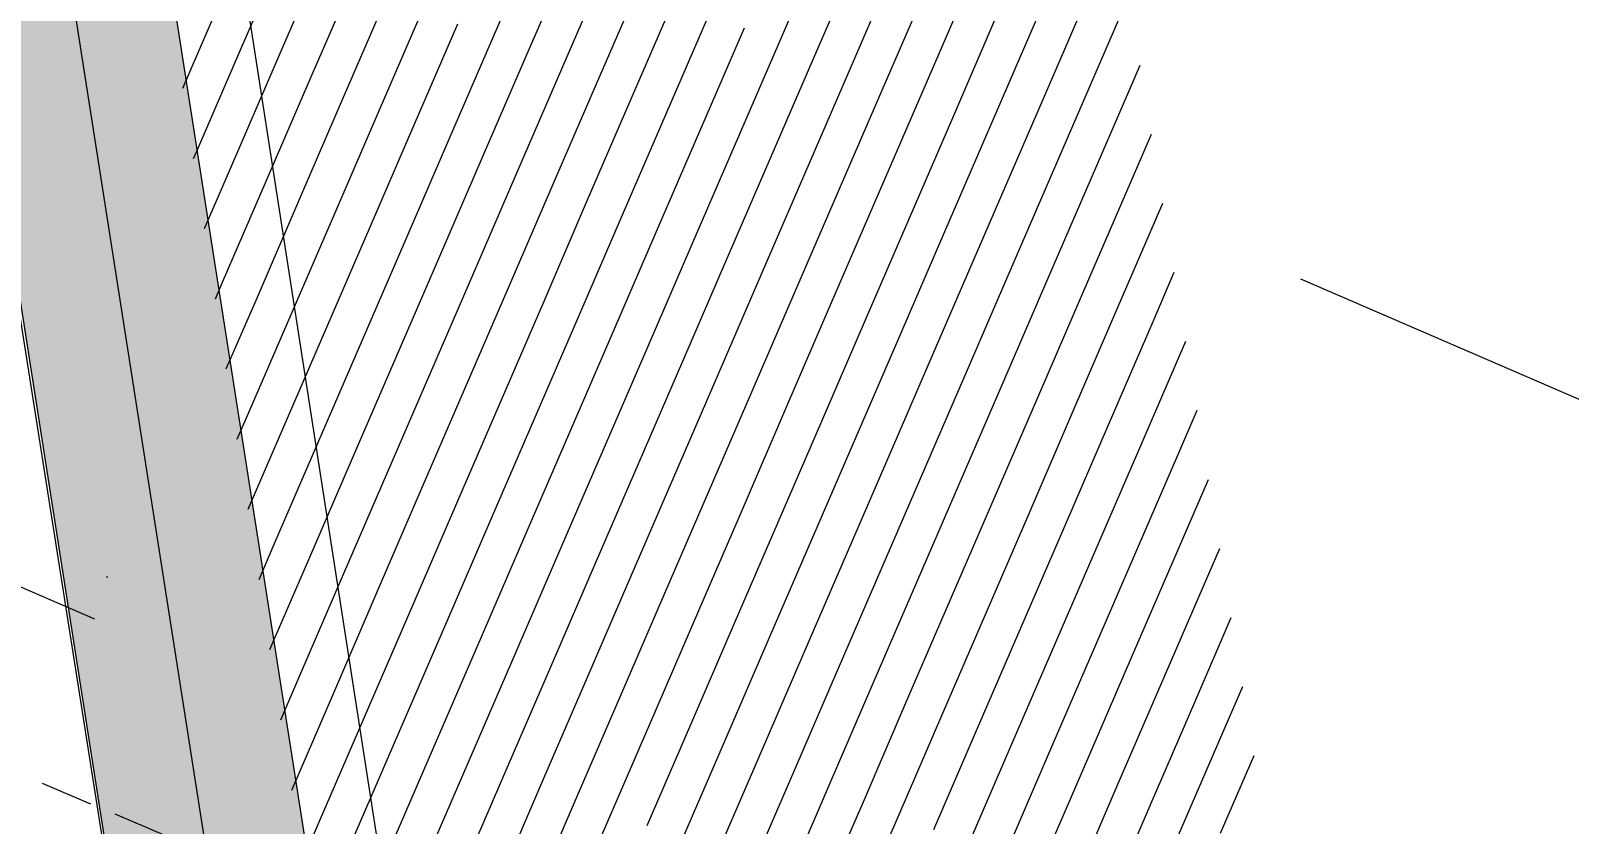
# Model space of a CAD drawing. Header units: millimetres. Extents: x 12535370 to 12592842, y 356201668 to 356234587.
# Drawn here: x 12556462 to 12559566, y 356211274 to 356212874 of the extents above; entities that cross this region are included whole.
import ezdxf
from ezdxf.enums import TextEntityAlignment as Align

# ---------------------------------------------------------------- set-up
doc = ezdxf.new("R2010")
doc.units = ezdxf.units.MM
doc.header["$MEASUREMENT"] = 0
doc.linetypes.add('Dot & Dashed', pattern=[6702.78, 3527.78, -1763.89, 0, -1411.11])
doc.linetypes.add('Hidden', pattern=[158.75, 105.833333, -52.916667])
for name, color, linetype in [('New_015 Innenwände', 7, 'Continuous'), ('New_045 Dachkonstruktionen', 7, 'Continuous'), ('New_080 Raumdefinitionen', 7, 'Continuous'), ('New_290 Raster _ Achsen', 7, 'Continuous'), ('New_GRUNDSTÜCKSGRENZE', 7, 'Continuous')]:
    doc.layers.add(name, color=color, linetype=linetype)
for name, color, linetype, lineweight in [('New_015 Innenwände_Pen_No__1', 7, 'Continuous', 13), ('New_045 Dachkonstruktionen_Pen_No__1', 7, 'Continuous', 13), ('New_160 Beschriftungen Ausführung_Pen_No__1', 7, 'Continuous', 13), ('New_255 Plangrafiken_Pen_No__39', 8, 'Continuous', 13), ('New_290 Raster _ Achsen_Pen_No__108', 7, 'Continuous', 13), ('New_GRUNDSTÜCKSGRENZE_Pen_No__1', 7, 'Continuous', 13)]:
    doc.layers.add(name, color=color, linetype=linetype, lineweight=lineweight)
doc.styles.add('GENERATED_STYLE_1', font='arial.ttf')
doc.dimstyles.new('GENERATED_STYLE__1', dxfattribs={"dimtxt": 125, "dimasz": 47.5, "dimexe": 0.18, "dimexo": 2, "dimgap": 0, "dimtad": 1, "dimlfac": 0.001, "dimzin": 0, "dimdsep": 46, "dimtxsty": 'GENERATED_STYLE_1', "dimblk": 'ARROWHEAD_2', "dimblk1": 'ARROWHEAD_2', "dimblk2": 'ARROWHEAD_2', "dimcen": 0.09, "dimclrd": 7, "dimclre": 7, "dimclrt": 7, "dimadec": 0, "dimazin": 0, "dimtfac": 1, "dimtdec": 4, "dimtmove": 0, "dimatfit": 3, "dimfxl": 1, "dimtolj": 1, "dimtzin": 0, "dimarcsym": 0})
doc.dimstyles.new('GENERATED_STYLE__2', dxfattribs={"dimtxt": 100, "dimasz": 47.5, "dimexe": 0.18, "dimexo": 2, "dimgap": 0, "dimtad": 1, "dimlfac": 0.001, "dimzin": 0, "dimdsep": 46, "dimtxsty": 'GENERATED_STYLE_1', "dimblk": 'ARROWHEAD_2', "dimblk1": 'ARROWHEAD_2', "dimblk2": 'ARROWHEAD_2', "dimcen": 0.09, "dimclrd": 7, "dimclre": 7, "dimclrt": 7, "dimadec": 0, "dimazin": 0, "dimtfac": 1, "dimtdec": 4, "dimtmove": 0, "dimatfit": 3, "dimfxl": 1, "dimtolj": 1, "dimtzin": 0, "dimarcsym": 0})

# ---------------------------------------------------------------- blocks, each defined once
blk = doc.blocks.new('*X17', base_point=(12240439.2, 356160438.4))
at = {"layer": 'New_255 Plangrafiken_Pen_No__39', "color": 8, "linetype": 'Continuous', "lineweight": 13}
for p, q in [((12556902.2, 356213069.2), (12556814.1, 356212865.3)), ((12556902.2, 356213069.2), (12556814.1, 356212865.3)), ((12558567.6, 356213075.7), (12558479.5, 356212871.8)), ((12558567.6, 356213075.7), (12558479.5, 356212871.8)), ((12556972.3, 356213038.9), (12556884.2, 356212835)), ((12556972.3, 356213038.9), (12556884.2, 356212835)), ((12557480.7, 356213061.3), (12557392.6, 356212857.4)), ((12557480.7, 356213061.3), (12557392.6, 356212857.4)), ((12558059.2, 356213053.3), (12557971.1, 356212849.4)), ((12558059.2, 356213053.3), (12557971.1, 356212849.4)), ((12558637.6, 356213045.4), (12558549.5, 356212841.5)), ((12558637.6, 356213045.4), (12558549.5, 356212841.5)), ((12557042.3, 356213008.7), (12556954.3, 356212804.8)), ((12557042.3, 356213008.7), (12556954.3, 356212804.8)), ((12557550.8, 356213031), (12557462.7, 356212827.1)), ((12557550.8, 356213031), (12557462.7, 356212827.1)), ((12558129.2, 356213023.1), (12558041.1, 356212819.2)), ((12558129.2, 356213023.1), (12558041.1, 356212819.2)), ((12557112.4, 356212978.4), (12557024.3, 356212774.5)), ((12557112.4, 356212978.4), (12557024.3, 356212774.5)), ((12557620.8, 356213000.7), (12557532.7, 356212796.8)), ((12557620.8, 356213000.7), (12557532.7, 356212796.8)), ((12558199.3, 356212992.8), (12558111.2, 356212788.9)), ((12558199.3, 356212992.8), (12558111.2, 356212788.9)), ((12557182.5, 356212948.1), (12557094.4, 356212744.2)), ((12557182.5, 356212948.1), (12557094.4, 356212744.2)), ((12557690.9, 356212970.5), (12557602.8, 356212766.6)), ((12557690.9, 356212970.5), (12557602.8, 356212766.6)), ((12558269.3, 356212962.6), (12558181.2, 356212758.6)), ((12558269.3, 356212962.6), (12558181.2, 356212758.6)), ((12557252.5, 356212917.9), (12557164.4, 356212714)), ((12557252.5, 356212917.9), (12557164.4, 356212714)), ((12557760.9, 356212940.2), (12557672.8, 356212736.3)), ((12557760.9, 356212940.2), (12557672.8, 356212736.3)), ((12558339.4, 356212932.3), (12558251.3, 356212728.4)), ((12558339.4, 356212932.3), (12558251.3, 356212728.4)), ((12558676.6, 356212943.3), (12558619.6, 356212811.2)), ((12558676.6, 356212943.3), (12558619.6, 356212811.2)), ((12557322.6, 356212887.6), (12557234.5, 356212683.7)), ((12557322.6, 356212887.6), (12557234.5, 356212683.7)), ((12557831, 356212910), (12557742.9, 356212706)), ((12557831, 356212910), (12557742.9, 356212706)), ((12558409.4, 356212902), (12558321.4, 356212698.1)), ((12558409.4, 356212902), (12558321.4, 356212698.1)), ((12556814.1, 356212865.3), (12556767.8, 356212757.9)), ((12556814.1, 356212865.3), (12556767.8, 356212757.9)), ((12557392.6, 356212857.4), (12557304.5, 356212653.4)), ((12557392.6, 356212857.4), (12557304.5, 356212653.4)), ((12557901, 356212879.7), (12557812.9, 356212675.8)), ((12557901, 356212879.7), (12557812.9, 356212675.8)), ((12558479.5, 356212871.8), (12558391.4, 356212667.9)), ((12558479.5, 356212871.8), (12558391.4, 356212667.9)), ((12556884.2, 356212835), (12556796.1, 356212631.1)), ((12556884.2, 356212835), (12556796.1, 356212631.1)), ((12557462.7, 356212827.1), (12557374.6, 356212623.2)), ((12557462.7, 356212827.1), (12557374.6, 356212623.2)), ((12557971.1, 356212849.4), (12557883, 356212645.5)), ((12557971.1, 356212849.4), (12557883, 356212645.5)), ((12558549.5, 356212841.5), (12558461.5, 356212637.6)), ((12558549.5, 356212841.5), (12558461.5, 356212637.6)), ((12556954.3, 356212804.8), (12556866.2, 356212600.8)), ((12556954.3, 356212804.8), (12556866.2, 356212600.8)), ((12557532.7, 356212796.8), (12557444.6, 356212592.9)), ((12557532.7, 356212796.8), (12557444.6, 356212592.9)), ((12558041.1, 356212819.2), (12557953.1, 356212615.3)), ((12558041.1, 356212819.2), (12557953.1, 356212615.3)), ((12558619.6, 356212811.2), (12558531.5, 356212607.3)), ((12558619.6, 356212811.2), (12558531.5, 356212607.3)), ((12558699.6, 356212804.1), (12558689.7, 356212781)), ((12558699.6, 356212804.1), (12558689.7, 356212781)), ((12557024.3, 356212774.5), (12556936.2, 356212570.6)), ((12557024.3, 356212774.5), (12556936.2, 356212570.6)), ((12557602.8, 356212766.6), (12557514.7, 356212562.7)), ((12557602.8, 356212766.6), (12557514.7, 356212562.7)), ((12558111.2, 356212788.9), (12558023.1, 356212585)), ((12558111.2, 356212788.9), (12558023.1, 356212585)), ((12558181.2, 356212758.6), (12558093.2, 356212554.7)), ((12558181.2, 356212758.6), (12558093.2, 356212554.7)), ((12558689.7, 356212781), (12558601.6, 356212577.1)), ((12558689.7, 356212781), (12558601.6, 356212577.1)), ((12557094.4, 356212744.2), (12557006.3, 356212540.3)), ((12557094.4, 356212744.2), (12557006.3, 356212540.3)), ((12557672.8, 356212736.3), (12557584.7, 356212532.4)), ((12557672.8, 356212736.3), (12557584.7, 356212532.4)), ((12558251.3, 356212728.4), (12558163.2, 356212524.5)), ((12558251.3, 356212728.4), (12558163.2, 356212524.5)), ((12557164.4, 356212714), (12557076.3, 356212510.1)), ((12557164.4, 356212714), (12557076.3, 356212510.1)), ((12557742.9, 356212706), (12557654.8, 356212502.1)), ((12557742.9, 356212706), (12557654.8, 356212502.1)), ((12558321.4, 356212698.1), (12558233.3, 356212494.2)), ((12558321.4, 356212698.1), (12558233.3, 356212494.2)), ((12557234.5, 356212683.7), (12557146.4, 356212479.8)), ((12557234.5, 356212683.7), (12557146.4, 356212479.8)), ((12557812.9, 356212675.8), (12557724.9, 356212471.9)), ((12557812.9, 356212675.8), (12557724.9, 356212471.9)), ((12558391.4, 356212667.9), (12558303.3, 356212463.9)), ((12558391.4, 356212667.9), (12558303.3, 356212463.9)), ((12557304.5, 356212653.4), (12557216.4, 356212449.5)), ((12557304.5, 356212653.4), (12557216.4, 356212449.5)), ((12557883, 356212645.5), (12557794.9, 356212441.6)), ((12557883, 356212645.5), (12557794.9, 356212441.6)), ((12558461.5, 356212637.6), (12558373.4, 356212433.7)), ((12558461.5, 356212637.6), (12558373.4, 356212433.7)), ((12558722.6, 356212664.9), (12558671.6, 356212546.8)), ((12558722.6, 356212664.9), (12558671.6, 356212546.8)), ((12556796.1, 356212631.1), (12556789.7, 356212616.3)), ((12556796.1, 356212631.1), (12556789.7, 356212616.3)), ((12557374.6, 356212623.2), (12557286.5, 356212419.3)), ((12557374.6, 356212623.2), (12557286.5, 356212419.3)), ((12557953.1, 356212615.3), (12557865, 356212411.3)), ((12557953.1, 356212615.3), (12557865, 356212411.3)), ((12558531.5, 356212607.3), (12558443.4, 356212403.4)), ((12558531.5, 356212607.3), (12558443.4, 356212403.4)), ((12556866.2, 356212600.8), (12556811.7, 356212474.8)), ((12556866.2, 356212600.8), (12556811.7, 356212474.8)), ((12557444.6, 356212592.9), (12557356.6, 356212389)), ((12557444.6, 356212592.9), (12557356.6, 356212389)), ((12558023.1, 356212585), (12557935, 356212381.1)), ((12558023.1, 356212585), (12557935, 356212381.1)), ((12558601.6, 356212577.1), (12558513.5, 356212373.2)), ((12558601.6, 356212577.1), (12558513.5, 356212373.2)), ((12556936.2, 356212570.6), (12556848.1, 356212366.7)), ((12556936.2, 356212570.6), (12556848.1, 356212366.7)), ((12557514.7, 356212562.7), (12557426.6, 356212358.7)), ((12557514.7, 356212562.7), (12557426.6, 356212358.7)), ((12558093.2, 356212554.7), (12558005.1, 356212350.8)), ((12558093.2, 356212554.7), (12558005.1, 356212350.8)), ((12558671.6, 356212546.8), (12558583.5, 356212342.9)), ((12558671.6, 356212546.8), (12558583.5, 356212342.9)), ((12557006.3, 356212540.3), (12556918.2, 356212336.4)), ((12557006.3, 356212540.3), (12556918.2, 356212336.4)), ((12557076.3, 356212510.1), (12556988.2, 356212306.1)), ((12557076.3, 356212510.1), (12556988.2, 356212306.1)), ((12557584.7, 356212532.4), (12557496.7, 356212328.5)), ((12557584.7, 356212532.4), (12557496.7, 356212328.5)), ((12558163.2, 356212524.5), (12558075.1, 356212320.6)), ((12558163.2, 356212524.5), (12558075.1, 356212320.6)), ((12558741.7, 356212516.5), (12558653.6, 356212312.6)), ((12558741.7, 356212516.5), (12558653.6, 356212312.6)), ((12558745.6, 356212525.7), (12558741.7, 356212516.5)), ((12558745.6, 356212525.7), (12558741.7, 356212516.5)), ((12557146.4, 356212479.8), (12557058.3, 356212275.9)), ((12557146.4, 356212479.8), (12557058.3, 356212275.9)), ((12557654.8, 356212502.1), (12557566.7, 356212298.2)), ((12557654.8, 356212502.1), (12557566.7, 356212298.2)), ((12558233.3, 356212494.2), (12558145.2, 356212290.3)), ((12558233.3, 356212494.2), (12558145.2, 356212290.3)), ((12557216.4, 356212449.5), (12557128.4, 356212245.6)), ((12557216.4, 356212449.5), (12557128.4, 356212245.6)), ((12557724.9, 356212471.9), (12557636.8, 356212268)), ((12557724.9, 356212471.9), (12557636.8, 356212268)), ((12558303.3, 356212463.9), (12558215.2, 356212260)), ((12558303.3, 356212463.9), (12558215.2, 356212260)), ((12557286.5, 356212419.3), (12557198.4, 356212215.4)), ((12557286.5, 356212419.3), (12557198.4, 356212215.4)), ((12557794.9, 356212441.6), (12557706.8, 356212237.7)), ((12557794.9, 356212441.6), (12557706.8, 356212237.7)), ((12558373.4, 356212433.7), (12558285.3, 356212229.8)), ((12558373.4, 356212433.7), (12558285.3, 356212229.8)), ((12557356.6, 356212389), (12557268.5, 356212185.1)), ((12557356.6, 356212389), (12557268.5, 356212185.1)), ((12557865, 356212411.3), (12557776.9, 356212207.4)), ((12557865, 356212411.3), (12557776.9, 356212207.4)), ((12558443.4, 356212403.4), (12558355.3, 356212199.5)), ((12558443.4, 356212403.4), (12558355.3, 356212199.5)), ((12558768.6, 356212386.5), (12558723.6, 356212282.4)), ((12558768.6, 356212386.5), (12558723.6, 356212282.4)), ((12556848.1, 356212366.7), (12556833.7, 356212333.2)), ((12556848.1, 356212366.7), (12556833.7, 356212333.2)), ((12557426.6, 356212358.7), (12557338.5, 356212154.8)), ((12557426.6, 356212358.7), (12557338.5, 356212154.8)), ((12557935, 356212381.1), (12557846.9, 356212177.2)), ((12557935, 356212381.1), (12557846.9, 356212177.2)), ((12558513.5, 356212373.2), (12558425.4, 356212169.2)), ((12558513.5, 356212373.2), (12558425.4, 356212169.2)), ((12556918.2, 356212336.4), (12556855.6, 356212191.6)), ((12556918.2, 356212336.4), (12556855.6, 356212191.6)), ((12557496.7, 356212328.5), (12557408.6, 356212124.6)), ((12557496.7, 356212328.5), (12557408.6, 356212124.6)), ((12558005.1, 356212350.8), (12557917, 356212146.9)), ((12558005.1, 356212350.8), (12557917, 356212146.9)), ((12558583.5, 356212342.9), (12558495.5, 356212139)), ((12558583.5, 356212342.9), (12558495.5, 356212139)), ((12556988.2, 356212306.1), (12556900.2, 356212102.2)), ((12556988.2, 356212306.1), (12556900.2, 356212102.2)), ((12557566.7, 356212298.2), (12557478.6, 356212094.3)), ((12557566.7, 356212298.2), (12557478.6, 356212094.3)), ((12558075.1, 356212320.6), (12557987, 356212116.6)), ((12558075.1, 356212320.6), (12557987, 356212116.6)), ((12558653.6, 356212312.6), (12558565.5, 356212108.7)), ((12558653.6, 356212312.6), (12558565.5, 356212108.7)), ((12557058.3, 356212275.9), (12556970.2, 356212072)), ((12557058.3, 356212275.9), (12556970.2, 356212072)), ((12557636.8, 356212268), (12557548.7, 356212064)), ((12557636.8, 356212268), (12557548.7, 356212064)), ((12558145.2, 356212290.3), (12558057.1, 356212086.4)), ((12558145.2, 356212290.3), (12558057.1, 356212086.4)), ((12558723.6, 356212282.4), (12558635.6, 356212078.5)), ((12558723.6, 356212282.4), (12558635.6, 356212078.5)), ((12557128.4, 356212245.6), (12557040.3, 356212041.7)), ((12557128.4, 356212245.6), (12557040.3, 356212041.7)), ((12557706.8, 356212237.7), (12557618.7, 356212033.8)), ((12557706.8, 356212237.7), (12557618.7, 356212033.8)), ((12558215.2, 356212260), (12558127.2, 356212056.1)), ((12558215.2, 356212260), (12558127.2, 356212056.1)), ((12558791.6, 356212247.3), (12558705.6, 356212048.2)), ((12558791.6, 356212247.3), (12558705.6, 356212048.2)), ((12557198.4, 356212215.4), (12557110.3, 356212011.4)), ((12557198.4, 356212215.4), (12557110.3, 356212011.4)), ((12557776.9, 356212207.4), (12557688.8, 356212003.5)), ((12557776.9, 356212207.4), (12557688.8, 356212003.5)), ((12558285.3, 356212229.8), (12558197.2, 356212025.9)), ((12558285.3, 356212229.8), (12558197.2, 356212025.9)), ((12558355.3, 356212199.5), (12558267.3, 356211995.6)), ((12558355.3, 356212199.5), (12558267.3, 356211995.6)), ((12557268.5, 356212185.1), (12557180.4, 356211981.2)), ((12557268.5, 356212185.1), (12557180.4, 356211981.2)), ((12557846.9, 356212177.2), (12557758.8, 356211973.3)), ((12557846.9, 356212177.2), (12557758.8, 356211973.3)), ((12558425.4, 356212169.2), (12558337.3, 356211965.3)), ((12558425.4, 356212169.2), (12558337.3, 356211965.3)), ((12557338.5, 356212154.8), (12557250.4, 356211950.9)), ((12557338.5, 356212154.8), (12557250.4, 356211950.9)), ((12557917, 356212146.9), (12557828.9, 356211943)), ((12557917, 356212146.9), (12557828.9, 356211943)), ((12558495.5, 356212139), (12558407.4, 356211935.1)), ((12558495.5, 356212139), (12558407.4, 356211935.1)), ((12557408.6, 356212124.6), (12557320.5, 356211920.7)), ((12557408.6, 356212124.6), (12557320.5, 356211920.7)), ((12557987, 356212116.6), (12557899, 356211912.7)), ((12557987, 356212116.6), (12557899, 356211912.7)), ((12558565.5, 356212108.7), (12558477.4, 356211904.8)), ((12558565.5, 356212108.7), (12558477.4, 356211904.8)), ((12558814.6, 356212108.1), (12558775.7, 356212017.9)), ((12558814.6, 356212108.1), (12558775.7, 356212017.9)), ((12556900.2, 356212102.2), (12556877.6, 356212050.1)), ((12556900.2, 356212102.2), (12556877.6, 356212050.1)), ((12557478.6, 356212094.3), (12557390.5, 356211890.4)), ((12557478.6, 356212094.3), (12557390.5, 356211890.4)), ((12558057.1, 356212086.4), (12557969, 356211882.5)), ((12558057.1, 356212086.4), (12557969, 356211882.5)), ((12558635.6, 356212078.5), (12558547.5, 356211874.5)), ((12558635.6, 356212078.5), (12558547.5, 356211874.5)), ((12556970.2, 356212072), (12556899.6, 356211908.5)), ((12556970.2, 356212072), (12556899.6, 356211908.5)), ((12557548.7, 356212064), (12557460.6, 356211860.1)), ((12557548.7, 356212064), (12557460.6, 356211860.1)), ((12558127.2, 356212056.1), (12558039.1, 356211852.2)), ((12558127.2, 356212056.1), (12558039.1, 356211852.2)), ((12558705.6, 356212048.2), (12558617.5, 356211844.3)), ((12558705.6, 356212048.2), (12558617.5, 356211844.3)), ((12557040.3, 356212041.7), (12556952.2, 356211837.8)), ((12557040.3, 356212041.7), (12556952.2, 356211837.8)), ((12557618.7, 356212033.8), (12557530.7, 356211829.9)), ((12557618.7, 356212033.8), (12557530.7, 356211829.9)), ((12558197.2, 356212025.9), (12558109.1, 356211821.9)), ((12558197.2, 356212025.9), (12558109.1, 356211821.9)), ((12558775.7, 356212017.9), (12558687.6, 356211814)), ((12558775.7, 356212017.9), (12558687.6, 356211814)), ((12557110.3, 356212011.4), (12557022.2, 356211807.5)), ((12557110.3, 356212011.4), (12557022.2, 356211807.5)), ((12557688.8, 356212003.5), (12557600.7, 356211799.6)), ((12557688.8, 356212003.5), (12557600.7, 356211799.6)), ((12558267.3, 356211995.6), (12558179.2, 356211791.7)), ((12558267.3, 356211995.6), (12558179.2, 356211791.7)), ((12557180.4, 356211981.2), (12557092.3, 356211777.3)), ((12557180.4, 356211981.2), (12557092.3, 356211777.3)), ((12557250.4, 356211950.9), (12557162.3, 356211747)), ((12557250.4, 356211950.9), (12557162.3, 356211747)), ((12557758.8, 356211973.3), (12557670.8, 356211769.3)), ((12557758.8, 356211973.3), (12557670.8, 356211769.3)), ((12558337.3, 356211965.3), (12558249.2, 356211761.4)), ((12558337.3, 356211965.3), (12558249.2, 356211761.4)), ((12558837.6, 356211968.9), (12558757.6, 356211783.8)), ((12558837.6, 356211968.9), (12558757.6, 356211783.8)), ((12557320.5, 356211920.7), (12557232.4, 356211716.7)), ((12557320.5, 356211920.7), (12557232.4, 356211716.7)), ((12557828.9, 356211943), (12557740.8, 356211739.1)), ((12557828.9, 356211943), (12557740.8, 356211739.1)), ((12558407.4, 356211935.1), (12558319.3, 356211731.2)), ((12558407.4, 356211935.1), (12558319.3, 356211731.2)), ((12557390.5, 356211890.4), (12557302.5, 356211686.5)), ((12557390.5, 356211890.4), (12557302.5, 356211686.5)), ((12557899, 356211912.7), (12557810.9, 356211708.8)), ((12557899, 356211912.7), (12557810.9, 356211708.8)), ((12558477.4, 356211904.8), (12558389.3, 356211700.9)), ((12558477.4, 356211904.8), (12558389.3, 356211700.9)), ((12557460.6, 356211860.1), (12557372.5, 356211656.2)), ((12557460.6, 356211860.1), (12557372.5, 356211656.2)), ((12557969, 356211882.5), (12557880.9, 356211678.6)), ((12557969, 356211882.5), (12557880.9, 356211678.6)), ((12558547.5, 356211874.5), (12558459.4, 356211670.6)), ((12558547.5, 356211874.5), (12558459.4, 356211670.6)), ((12556952.2, 356211837.8), (12556921.6, 356211766.9)), ((12556952.2, 356211837.8), (12556921.6, 356211766.9)), ((12557530.7, 356211829.9), (12557442.6, 356211626)), ((12557530.7, 356211829.9), (12557442.6, 356211626)), ((12558039.1, 356211852.2), (12557951, 356211648.3)), ((12558039.1, 356211852.2), (12557951, 356211648.3)), ((12558617.5, 356211844.3), (12558529.4, 356211640.4)), ((12558617.5, 356211844.3), (12558529.4, 356211640.4)), ((12558860.6, 356211829.7), (12558827.7, 356211753.5)), ((12558860.6, 356211829.7), (12558827.7, 356211753.5)), ((12557022.2, 356211807.5), (12556943.5, 356211625.4)), ((12557022.2, 356211807.5), (12556943.5, 356211625.4)), ((12557600.7, 356211799.6), (12557512.6, 356211595.7)), ((12557600.7, 356211799.6), (12557512.6, 356211595.7)), ((12558109.1, 356211821.9), (12558021, 356211618)), ((12558109.1, 356211821.9), (12558021, 356211618)), ((12558687.6, 356211814), (12558599.5, 356211610.1)), ((12558687.6, 356211814), (12558599.5, 356211610.1)), ((12557092.3, 356211777.3), (12557004.2, 356211573.4)), ((12557092.3, 356211777.3), (12557004.2, 356211573.4)), ((12557670.8, 356211769.3), (12557582.7, 356211565.4)), ((12557670.8, 356211769.3), (12557582.7, 356211565.4)), ((12558179.2, 356211791.7), (12558091.1, 356211587.8)), ((12558179.2, 356211791.7), (12558091.1, 356211587.8)), ((12558757.6, 356211783.8), (12558669.6, 356211579.8)), ((12558757.6, 356211783.8), (12558669.6, 356211579.8)), ((12557162.3, 356211747), (12557074.3, 356211543.1)), ((12557162.3, 356211747), (12557074.3, 356211543.1)), ((12557740.8, 356211739.1), (12557652.7, 356211535.2)), ((12557740.8, 356211739.1), (12557652.7, 356211535.2)), ((12558249.2, 356211761.4), (12558161.1, 356211557.5)), ((12558249.2, 356211761.4), (12558161.1, 356211557.5)), ((12558827.7, 356211753.5), (12558739.6, 356211549.6)), ((12558827.7, 356211753.5), (12558739.6, 356211549.6)), ((12557232.4, 356211716.7), (12557144.3, 356211512.8)), ((12557232.4, 356211716.7), (12557144.3, 356211512.8)), ((12557810.9, 356211708.8), (12557722.8, 356211504.9)), ((12557810.9, 356211708.8), (12557722.8, 356211504.9)), ((12558319.3, 356211731.2), (12558231.2, 356211527.2)), ((12558319.3, 356211731.2), (12558231.2, 356211527.2)), ((12557302.5, 356211686.5), (12557214.4, 356211482.6)), ((12557302.5, 356211686.5), (12557214.4, 356211482.6)), ((12557880.9, 356211678.6), (12557792.8, 356211474.7)), ((12557880.9, 356211678.6), (12557792.8, 356211474.7)), ((12558389.3, 356211700.9), (12558301.3, 356211497)), ((12558389.3, 356211700.9), (12558301.3, 356211497)), ((12558883.6, 356211690.5), (12558809.7, 356211519.3)), ((12558883.6, 356211690.5), (12558809.7, 356211519.3)), ((12557372.5, 356211656.2), (12557284.4, 356211452.3)), ((12557372.5, 356211656.2), (12557284.4, 356211452.3)), ((12557951, 356211648.3), (12557862.9, 356211444.4)), ((12557951, 356211648.3), (12557862.9, 356211444.4)), ((12558459.4, 356211670.6), (12558371.3, 356211466.7)), ((12558459.4, 356211670.6), (12558371.3, 356211466.7)), ((12557442.6, 356211626), (12557354.5, 356211422.1)), ((12557442.6, 356211626), (12557354.5, 356211422.1)), ((12558021, 356211618), (12557932.9, 356211414.1)), ((12558021, 356211618), (12557932.9, 356211414.1)), ((12558529.4, 356211640.4), (12558441.4, 356211436.5)), ((12558529.4, 356211640.4), (12558441.4, 356211436.5)), ((12558599.5, 356211610.1), (12558511.4, 356211406.2)), ((12558599.5, 356211610.1), (12558511.4, 356211406.2)), ((12557512.6, 356211595.7), (12557424.5, 356211391.8)), ((12557512.6, 356211595.7), (12557424.5, 356211391.8)), ((12558091.1, 356211587.8), (12558003, 356211383.9)), ((12558091.1, 356211587.8), (12558003, 356211383.9)), ((12558669.6, 356211579.8), (12558581.5, 356211375.9)), ((12558669.6, 356211579.8), (12558581.5, 356211375.9)), ((12557004.2, 356211573.4), (12556965.5, 356211483.8)), ((12557004.2, 356211573.4), (12556965.5, 356211483.8)), ((12557582.7, 356211565.4), (12557494.6, 356211361.5)), ((12557582.7, 356211565.4), (12557494.6, 356211361.5)), ((12558161.1, 356211557.5), (12558073.1, 356211353.6)), ((12558161.1, 356211557.5), (12558073.1, 356211353.6)), ((12558739.6, 356211549.6), (12558651.5, 356211345.7)), ((12558739.6, 356211549.6), (12558651.5, 356211345.7)), ((12558906.6, 356211551.3), (12558879.7, 356211489.1)), ((12558906.6, 356211551.3), (12558879.7, 356211489.1)), ((12557074.3, 356211543.1), (12556987.5, 356211342.2)), ((12557074.3, 356211543.1), (12556987.5, 356211342.2)), ((12557652.7, 356211535.2), (12557564.6, 356211331.3)), ((12557652.7, 356211535.2), (12557564.6, 356211331.3)), ((12558231.2, 356211527.2), (12558143.1, 356211323.3)), ((12558231.2, 356211527.2), (12558143.1, 356211323.3)), ((12558809.7, 356211519.3), (12558721.6, 356211315.4)), ((12558809.7, 356211519.3), (12558721.6, 356211315.4)), ((12557144.3, 356211512.8), (12557056.2, 356211308.9)), ((12557144.3, 356211512.8), (12557056.2, 356211308.9)), ((12557722.8, 356211504.9), (12557634.7, 356211301)), ((12557722.8, 356211504.9), (12557634.7, 356211301)), ((12558301.3, 356211497), (12558213.2, 356211293.1)), ((12558301.3, 356211497), (12558213.2, 356211293.1)), ((12558879.7, 356211489.1), (12558791.6, 356211285.2)), ((12558879.7, 356211489.1), (12558791.6, 356211285.2)), ((12557214.4, 356211482.6), (12557126.3, 356211278.7)), ((12557214.4, 356211482.6), (12557126.3, 356211278.7)), ((12557792.8, 356211474.7), (12557704.8, 356211270.7)), ((12557792.8, 356211474.7), (12557704.8, 356211270.7)), ((12558371.3, 356211466.7), (12558283.2, 356211262.8)), ((12558371.3, 356211466.7), (12558283.2, 356211262.8)), ((12557284.4, 356211452.3), (12557196.3, 356211248.4)), ((12557284.4, 356211452.3), (12557196.3, 356211248.4)), ((12557862.9, 356211444.4), (12557774.8, 356211240.5)), ((12557862.9, 356211444.4), (12557774.8, 356211240.5)), ((12558441.4, 356211436.5), (12558353.3, 356211232.6)), ((12558441.4, 356211436.5), (12558353.3, 356211232.6)), ((12557354.5, 356211422.1), (12557266.4, 356211218.1)), ((12557354.5, 356211422.1), (12557266.4, 356211218.1)), ((12557932.9, 356211414.1), (12557844.9, 356211210.2)), ((12557932.9, 356211414.1), (12557844.9, 356211210.2)), ((12558511.4, 356211406.2), (12558423.3, 356211202.3)), ((12558511.4, 356211406.2), (12558423.3, 356211202.3)), ((12558929.6, 356211412.1), (12558861.7, 356211254.9)), ((12558929.6, 356211412.1), (12558861.7, 356211254.9)), ((12557424.5, 356211391.8), (12557336.4, 356211187.9)), ((12557424.5, 356211391.8), (12557336.4, 356211187.9)), ((12557494.6, 356211361.5), (12557406.5, 356211157.6)), ((12557494.6, 356211361.5), (12557406.5, 356211157.6)), ((12558003, 356211383.9), (12557914.9, 356211180)), ((12558003, 356211383.9), (12557914.9, 356211180)), ((12558581.5, 356211375.9), (12558493.4, 356211172)), ((12558581.5, 356211375.9), (12558493.4, 356211172)), ((12557564.6, 356211331.3), (12557476.6, 356211127.4)), ((12557564.6, 356211331.3), (12557476.6, 356211127.4)), ((12558073.1, 356211353.6), (12557985, 356211149.7)), ((12558073.1, 356211353.6), (12557985, 356211149.7)), ((12558651.5, 356211345.7), (12558563.4, 356211141.8)), ((12558651.5, 356211345.7), (12558563.4, 356211141.8)), ((12557056.2, 356211308.9), (12557009.5, 356211200.7)), ((12557056.2, 356211308.9), (12557009.5, 356211200.7)), ((12557634.7, 356211301), (12557546.6, 356211097.1)), ((12557634.7, 356211301), (12557546.6, 356211097.1)), ((12558143.1, 356211323.3), (12558055, 356211119.4)), ((12558143.1, 356211323.3), (12558055, 356211119.4)), ((12558721.6, 356211315.4), (12558633.5, 356211111.5)), ((12558721.6, 356211315.4), (12558633.5, 356211111.5)), ((12557126.3, 356211278.7), (12557038.2, 356211074.8)), ((12557126.3, 356211278.7), (12557038.2, 356211074.8)), ((12558213.2, 356211293.1), (12558125.1, 356211089.2)), ((12558213.2, 356211293.1), (12558125.1, 356211089.2)), ((12558791.6, 356211285.2), (12558703.5, 356211081.2)), ((12558791.6, 356211285.2), (12558703.5, 356211081.2))]:
    blk.add_line(p, q, dxfattribs=at)
blk = doc.blocks.new('Fill_3', base_point=(12240439.2, 356160438.4))
at = {"layer": 'New_255 Plangrafiken_Pen_No__39', "color": 8, "linetype": 'Continuous', "lineweight": 13}
blk.add_blockref('*X17', (12240439.2, 356160438.4), dxfattribs=at)
blk = doc.blocks.new('Wall_16', base_point=(12557382.8, 356206312.4))
at = {"layer": 'New_015 Innenwände', "linetype": 'Continuous', "lineweight": 0, "true_color": 0x000000}
h = blk.add_hatch(dxfattribs=at)
h.set_pattern_fill('DÄMMSTOFF__POLYSTYROL_EPS', color=18, style=0, pattern_type=2)
h.set_pattern_definition([(188.904774, (12240439.157, 356160438.356), (-8.0432645, 51.3352306), [30, -60]), (188.904774, (12240398.72, 356160405.72), (-8.0432645, 51.3352306), [30, -60]), (248.904774, (12240409.52, 356160433.71), (-48.479246, 18.701944), [30, -60]), (248.904774, (12240417.56, 356160382.377), (-48.479246, 18.701944), [30, -60]), (308.904774, (12240439.157, 356160438.356), (40.4359815, 32.633287), [30, -60]), (308.904774, (12240447.2, 356160387.02), (40.4359815, 32.633287), [30, -60])])
h.paths.add_polyline_path([(12557778, 356206374.3), (12555446, 356221257.8), (12555248.5, 356221226.8), (12557580.4, 356206343.4)])
h = blk.add_hatch(dxfattribs=at)
h.set_pattern_fill('BETON_BEWEHRT_SN46', color=18, style=0, pattern_type=2)
h.set_pattern_definition([(45, (12240439.16, 356160438.36), (-70.710678, 70.710678), [30, -20]), (45, (12240403.8, 356160473.71), (-70.710678, 70.710678), [100, 0])])
h.paths.add_polyline_path([(12557580.4, 356206343.4), (12555248.5, 356221226.8), (12555050.9, 356221195.8), (12557382.8, 356206312.4)])
at = {"layer": 'New_015 Innenwände_Pen_No__1', "color": 7, "linetype": 'Continuous', "lineweight": 13}
blk.add_line((12557580.4, 356206343.4), (12555248.5, 356221226.8), dxfattribs=at)
at = {"layer": 'New_015 Innenwände_Pen_No__1', "color": 7, "linetype": 'Continuous', "lineweight": 13, "flags": 128}
for points in [[(12557778, 356206374.3), (12555446, 356221257.8)], [(12555050.9, 356221195.8), (12557382.8, 356206312.4)]]:
    blk.add_lwpolyline(points, dxfattribs=at)
blk = doc.blocks.new('Roof_2', base_point=(12557854.8, 356205888.1))
at = {"layer": 'New_045 Dachkonstruktionen_Pen_No__1', "color": 7, "linetype": 'Hidden', "lineweight": 13, "flags": 128}
blk.add_lwpolyline([(12540702.9, 356218055.7), (12557033.9, 356211123.6)], dxfattribs=at)
blk = doc.blocks.new('Standard grid marker[33]', base_point=(12539645.8, 356220744.6))
at = {"layer": 'New_290 Raster _ Achsen_Pen_No__108', "color": 7, "linetype": 'Dot & Dashed', "lineweight": 13}
blk.add_line((12540563.8, 356220348), (12561567.2, 356211274.9), dxfattribs=at)
at = {"layer": 'New_290 Raster _ Achsen_Pen_No__108', "color": 7, "lineweight": 13, "style": 'GENERATED_STYLE_1'}
for tag, p in [('AC_MarkerText_1_0', (12539528.5, 356220880.1)), ('AC_MarkerText_1_1', (12562689.2, 356210875))]:
    blk.add_attdef(tag, text='', height=150, rotation=336.6365, dxfattribs=at).set_placement(p, align=Align.TOP_CENTER)
blk = doc.blocks.new('Standard grid marker[38]', base_point=(12557581.8, 356205556.1))
at = {"layer": 'New_290 Raster _ Achsen_Pen_No__108', "color": 7, "linetype": 'Dot & Dashed', "lineweight": 13}
blk.add_line((12557428.3, 356206544.2), (12554130.1, 356227771.8), dxfattribs=at)
at = {"layer": 'New_290 Raster _ Achsen_Pen_No__108', "color": 7, "lineweight": 13, "style": 'GENERATED_STYLE_1'}
for tag, p in [('AC_MarkerText_1_1', (12553993, 356228998.9)), ('AC_MarkerText_1_0', (12557652, 356205449.2))]:
    blk.add_attdef(tag, text='', height=150, rotation=336.6365, dxfattribs=at).set_placement(p, align=Align.TOP_CENTER)
blk = doc.blocks.new('*D160', base_point=(12240439.2, 356160438.4))
at = {"layer": 'New_GRUNDSTÜCKSGRENZE_Pen_No__1', "color": 7, "linetype": 'Continuous', "lineweight": 13, "transparency": 16777216}
for p, q in [((12538554, 356212712), (12538516.8, 356212625.9)), ((12538564.3, 356212690.5), (12538506.4, 356212647.4)), ((12538535.4, 356212669), (12538507.3, 356212681.1)), ((12557164.1, 356204621.7), (12538535.4, 356212669)), ((12557182.7, 356204664.7), (12557145.5, 356204578.7)), ((12557135.1, 356204600.2), (12557193, 356204643.2)), ((12557192.1, 356204609.6), (12557164.1, 356204621.7))]:
    blk.add_line(p, q, dxfattribs=at)
at = {"layer": 'New_GRUNDSTÜCKSGRENZE_Pen_No__1', "color": 7, "lineweight": 13, "transparency": 16777216, "insert": (12547622, 356208738.3), "char_height": 125, "attachment_point": 7, "rotation": 336.6365, "style": 'GENERATED_STYLE_1'}
blk.add_mtext('\\A1;{\\pql;\\fArial|b0|i0|c0|p0;\\W1.000000;20,29\\fArial|b0|i0|c0|p0;\\W1.000000;\\A1{\\H.66x;\\S5^  ;}}', dxfattribs=at)
blk = doc.blocks.new('ARROWHEAD_2')
at = {"color": 0, "linetype": 'Continuous', "lineweight": 0}
for p, q in [((-0.378, -0.655), (0.378, 0.655)), ((0, 0), (-1, 0))]:
    blk.add_line(p, q, dxfattribs=at)
blk = doc.blocks.new('*D175', base_point=(12240439.2, 356160438.4))
at = {"layer": 'New_GRUNDSTÜCKSGRENZE_Pen_No__1', "color": 7, "linetype": 'Continuous', "lineweight": 13, "transparency": 16777216}
for p, q in [((12558103.9, 356223878.4), (12558011.3, 356223863.9)), ((12558091.3, 356223858.2), (12558023.9, 356223884.2)), ((12558057.6, 356223871.2), (12558052.9, 356223901.4)), ((12560800.1, 356206349.1), (12558057.6, 356223871.2)), ((12560846.5, 356206356.4), (12560753.8, 356206341.9)), ((12560766.5, 356206362.1), (12560833.8, 356206336.1)), ((12560804.9, 356206318.9), (12560800.1, 356206349.1))]:
    blk.add_line(p, q, dxfattribs=at)
at = {"layer": 'New_GRUNDSTÜCKSGRENZE_Pen_No__1', "color": 7, "lineweight": 13, "transparency": 16777216, "insert": (12559385.9, 356215352.4), "char_height": 125, "attachment_point": 7, "rotation": 278.8957, "style": 'GENERATED_STYLE_1'}
blk.add_mtext('\\A1;{\\pql;\\fArial|b0|i0|c0|p0;\\W1.000000;17,73\\fArial|b0|i0|c0|p0;\\W1.000000;\\A1{\\H.66x;\\S5^  ;}}', dxfattribs=at)
blk = doc.blocks.new('*D195', base_point=(12240439.2, 356160438.4))
at = {"layer": 'New_GRUNDSTÜCKSGRENZE_Pen_No__1', "color": 7, "linetype": 'Continuous', "lineweight": 13, "transparency": 16777216}
for p, q in [((12556892.5, 356212969.9), (12556705.1, 356214175.4)), ((12556938.8, 356212977.1), (12556846.1, 356212962.8)), ((12556858.8, 356212983), (12556926.1, 356212956.9)), ((12557876, 356206640.6), (12556892.5, 356212969.9)), ((12557922.3, 356206647.8), (12557829.6, 356206633.4)), ((12557842.3, 356206653.6), (12557909.6, 356206627.6)), ((12557880.7, 356206610.4), (12557876, 356206640.6))]:
    blk.add_line(p, q, dxfattribs=at)
at = {"layer": 'New_GRUNDSTÜCKSGRENZE_Pen_No__1', "color": 7, "lineweight": 13, "transparency": 16777216, "insert": (12557355.9, 356209961.4), "char_height": 100, "attachment_point": 7, "rotation": 278.8326, "style": 'GENERATED_STYLE_1'}
blk.add_mtext('\\A1;{\\pql;\\fArial|b0|i0|c0|p0;\\W1.000000;6,40\\fArial|b0|i0|c0|p0;\\W1.000000;\\A1{\\H.66x;\\S5^  ;}}', dxfattribs=at)

msp = doc.modelspace()

# ---------------------------------------------------------------- linework, layer by layer
at = {"layer": 'New_080 Raumdefinitionen', "color": 21, "linetype": 'Continuous', "lineweight": 0, "true_color": 0xffa8a8, "flags": 128}
msp.add_lwpolyline([(12550882.82, 356216354.627), (12550377.376, 356215186.327), (12547059.226, 356216619.712), (12545389.154, 356212752.124), (12557170.958, 356207664.594), (12555994.219, 356215123.579), (12553164.858, 356216340.319), (12552809.574, 356215521.008)], close=True, dxfattribs=at)

# ---------------------------------------------------------------- block references
at = {"layer": 'New_015 Innenwände', "color": 7, "lineweight": 13}
msp.add_blockref('Wall_16', (12557382.821, 356206312.4), dxfattribs=at)
at = {"layer": 'New_255 Plangrafiken_Pen_No__39', "color": 8, "linetype": 'Continuous', "lineweight": 13}
msp.add_blockref('Fill_3', (12240439.157, 356160438.356), dxfattribs=at)

# ---------------------------------------------------------------- next in the draw order: block references
at = {"layer": 'New_045 Dachkonstruktionen', "color": 7, "linetype": 'Continuous', "lineweight": 13}
msp.add_blockref('Roof_2', (12557854.794, 356205888.099), dxfattribs=at)

# ---------------------------------------------------------------- next in the draw order: linework, layer by layer
at = {"layer": 'New_160 Beschriftungen Ausführung_Pen_No__1', "color": 7, "linetype": 'Continuous', "lineweight": 13}
msp.add_line((12556343.326, 356211794.82), (12556590.379, 356211688.097), dxfattribs=at)

# ---------------------------------------------------------------- next in the draw order: block references
at = {"layer": 'New_290 Raster _ Achsen', "color": 7, "linetype": 'Continuous', "lineweight": 13}
for name, p in [('Standard grid marker[38]', (12557581.816, 356205556.091)), ('Standard grid marker[33]', (12539645.773, 356220744.612))]:
    msp.add_blockref(name, p, dxfattribs=at)

# ---------------------------------------------------------------- next in the draw order: dimensions: what is measured, and where the dimension line sits
at = {"layer": 'New_GRUNDSTÜCKSGRENZE', "color": 7, "linetype": 'Continuous', "lineweight": 13}
for base, p1, p2, angle, dimstyle, picture, middle, turn in [((12558057.61, 356223871.19), (12557854.794, 356205888.099), (12555111.397, 356223410.052), 98.895694, 'GENERATED_STYLE__1', '*D175', (12559535.694, 356214993.547), 278.895694), ((12556892.45, 356212969.949), (12557325.403, 356206555.067), (12556292.686, 356212876.751), 98.832588, 'GENERATED_STYLE__2', '*D195', (12557469.572, 356209711.828), 278.832588), ((12538535.379, 356212668.969), (12557574.05, 356205570.758), (12538945.362, 356213618.042), 156.636458, 'GENERATED_STYLE__1', '*D160', (12548005.336, 356208673.42), 336.636458)]:
    dim = msp.add_linear_dim(base=base, p1=p1, p2=p2, angle=angle, dimstyle=dimstyle, dxfattribs=at)
    dim.commit()
    dim.dimension.update_dxf_attribs({"geometry": picture, "text_midpoint": middle, "dimtype": 160, "text_rotation": turn})

doc.saveas('drawing.dxf')
